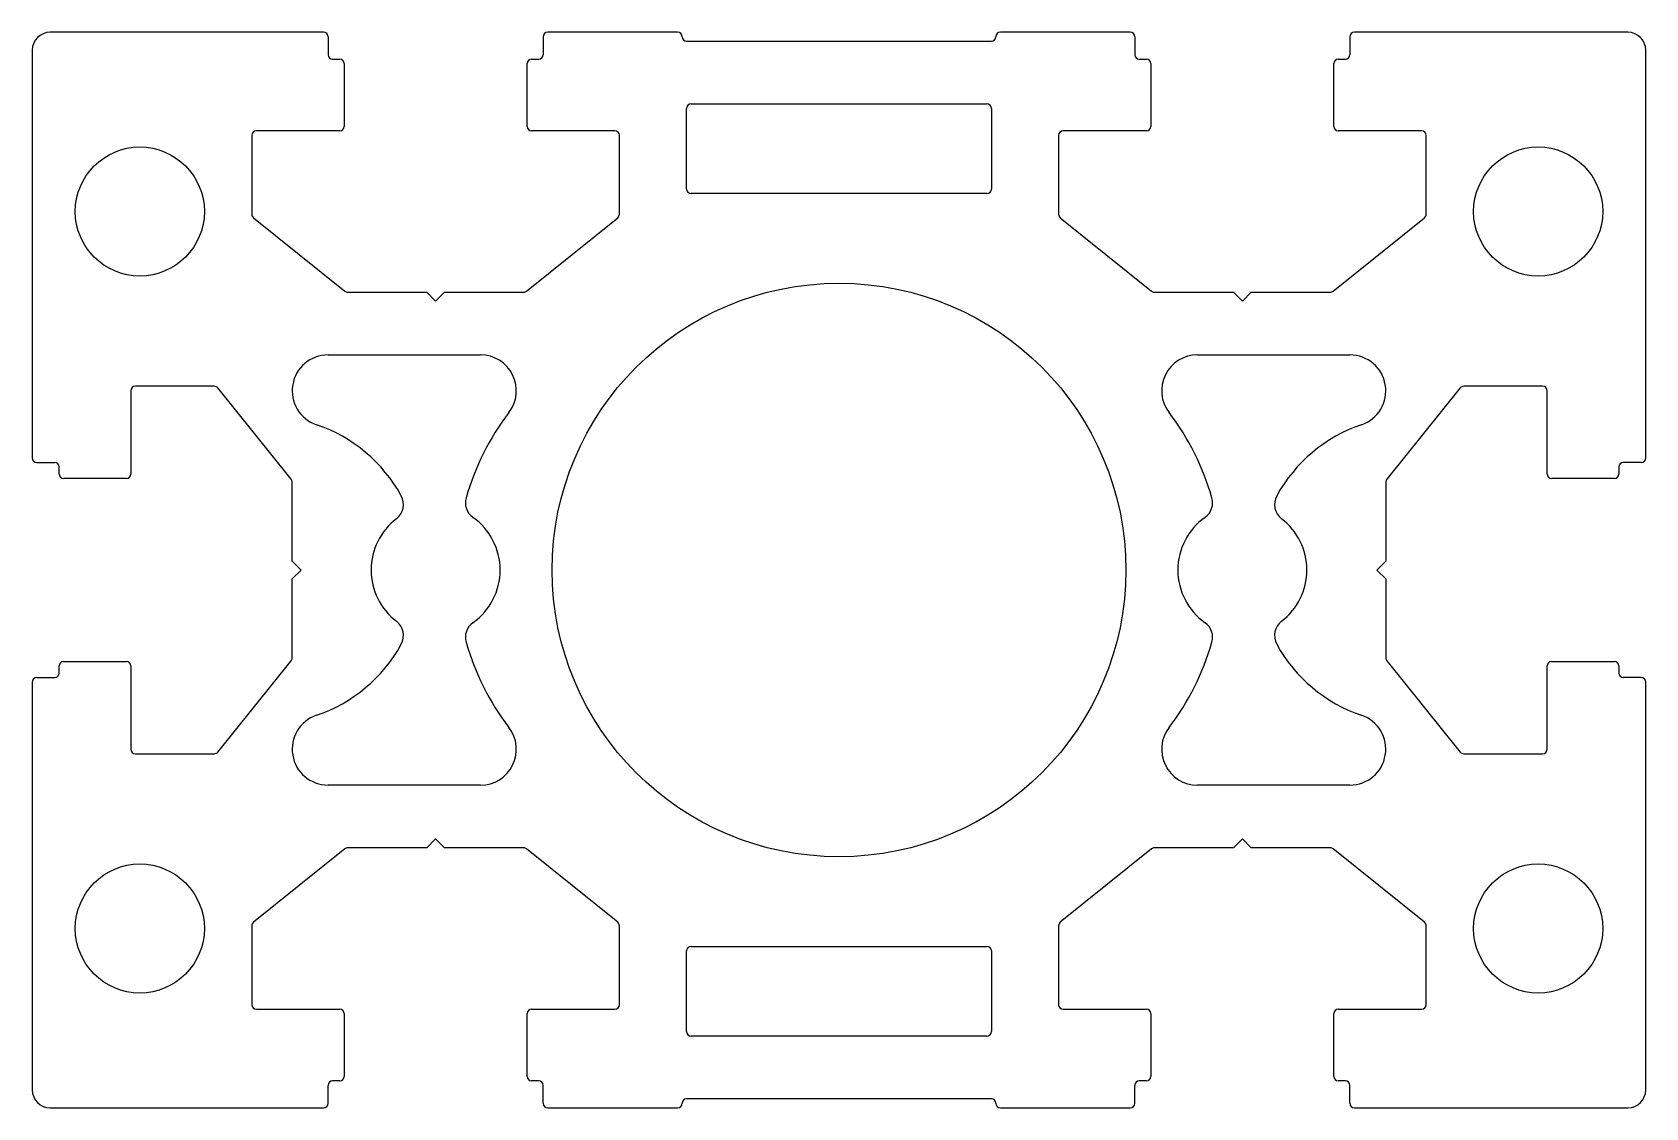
# Model space of a CAD drawing. Extents: x 2609.2 to 2699.2, y 2019.7 to 2079.7.
import ezdxf

# ---------------------------------------------------------------- set-up
doc = ezdxf.new("R2010")
doc.units = 0
doc.layers.get('0').update_dxf_attribs({"linetype": 'CONTINUOUS'})

msp = doc.modelspace()

# ---------------------------------------------------------------- linework, layer by layer
for p, q in [((2625.403, 2079.734), (2610.153, 2079.734)), ((2625.653, 2079.484), (2625.653, 2078.484)), ((2637.653, 2079.484), (2637.653, 2078.484)), ((2645.153, 2079.734), (2637.903, 2079.734)), ((2645.653, 2079.234), (2662.653, 2079.234)), ((2670.403, 2079.734), (2663.153, 2079.734)), ((2670.653, 2079.484), (2670.653, 2078.484)), ((2682.653, 2079.484), (2682.653, 2078.484)), ((2698.153, 2079.734), (2682.903, 2079.734)), ((2609.153, 2078.734), (2609.153, 2055.984)), ((2625.903, 2078.234), (2626.303, 2078.234)), ((2637.003, 2078.234), (2637.403, 2078.234)), ((2670.903, 2078.234), (2671.303, 2078.234)), ((2682.003, 2078.234), (2682.403, 2078.234)), ((2699.153, 2055.984), (2699.153, 2078.734)), ((2626.553, 2077.984), (2626.553, 2074.484)), ((2636.753, 2074.484), (2636.753, 2077.984)), ((2671.553, 2077.984), (2671.553, 2074.484)), ((2681.753, 2074.484), (2681.753, 2077.984)), ((2645.653, 2070.984), (2645.653, 2075.484)), ((2645.903, 2075.734), (2662.403, 2075.734)), ((2662.653, 2075.484), (2662.653, 2070.984)), ((2621.403, 2073.984), (2621.403, 2069.584)), ((2626.303, 2074.234), (2621.653, 2074.234)), ((2641.653, 2074.234), (2637.003, 2074.234)), ((2641.903, 2069.584), (2641.903, 2073.984)), ((2666.403, 2073.984), (2666.403, 2069.584)), ((2671.303, 2074.234), (2666.653, 2074.234)), ((2686.653, 2074.234), (2682.003, 2074.234)), ((2686.903, 2069.584), (2686.903, 2073.984)), ((2662.403, 2070.734), (2645.903, 2070.734)), ((2621.496, 2069.389), (2626.584, 2065.29)), ((2636.722, 2065.29), (2641.81, 2069.389)), ((2666.496, 2069.389), (2671.584, 2065.29)), ((2681.722, 2065.29), (2686.81, 2069.389)), ((2626.741, 2065.234), (2631.153, 2065.234)), ((2631.153, 2065.234), (2631.653, 2064.734)), ((2631.653, 2064.734), (2632.153, 2065.234)), ((2632.153, 2065.234), (2636.565, 2065.234)), ((2671.741, 2065.234), (2676.153, 2065.234)), ((2676.153, 2065.234), (2676.653, 2064.734)), ((2676.653, 2064.734), (2677.153, 2065.234)), ((2677.153, 2065.234), (2681.565, 2065.234)), ((2625.653, 2061.734), (2634.153, 2061.734)), ((2674.153, 2061.734), (2682.653, 2061.734)), ((2614.653, 2059.734), (2614.653, 2055.084)), ((2619.304, 2059.984), (2614.903, 2059.984)), ((2623.598, 2054.803), (2619.498, 2059.891)), ((2688.808, 2059.891), (2684.708, 2054.803)), ((2693.403, 2059.984), (2689.003, 2059.984)), ((2693.653, 2055.084), (2693.653, 2059.734)), ((2609.403, 2055.734), (2610.403, 2055.734)), ((2698.903, 2055.734), (2697.903, 2055.734)), ((2610.653, 2055.084), (2610.653, 2055.484)), ((2614.403, 2054.834), (2610.903, 2054.834)), ((2697.403, 2054.834), (2693.903, 2054.834)), ((2697.653, 2055.484), (2697.653, 2055.084)), ((2623.653, 2050.234), (2623.653, 2054.646)), ((2684.653, 2054.646), (2684.653, 2050.234)), ((2624.153, 2049.734), (2623.653, 2050.234)), ((2684.653, 2050.234), (2684.153, 2049.734)), ((2623.653, 2049.234), (2624.153, 2049.734)), ((2684.153, 2049.734), (2684.653, 2049.234)), ((2623.653, 2044.823), (2623.653, 2049.234)), ((2684.653, 2049.234), (2684.653, 2044.823)), ((2610.653, 2043.984), (2610.653, 2044.384)), ((2610.903, 2044.634), (2614.403, 2044.634)), ((2614.653, 2044.384), (2614.653, 2039.734)), ((2619.498, 2039.578), (2623.598, 2044.666)), ((2684.708, 2044.666), (2688.808, 2039.578)), ((2693.653, 2039.734), (2693.653, 2044.384)), ((2693.903, 2044.634), (2697.403, 2044.634)), ((2697.653, 2044.384), (2697.653, 2043.984)), ((2609.153, 2043.484), (2609.153, 2020.734)), ((2609.403, 2043.734), (2610.403, 2043.734)), ((2698.903, 2043.734), (2697.903, 2043.734)), ((2699.153, 2020.734), (2699.153, 2043.484)), ((2614.903, 2039.484), (2619.304, 2039.484)), ((2689.003, 2039.484), (2693.403, 2039.484)), ((2634.153, 2037.734), (2625.653, 2037.734)), ((2682.653, 2037.734), (2674.153, 2037.734)), ((2626.584, 2034.179), (2621.496, 2030.08)), ((2631.153, 2034.234), (2626.741, 2034.234)), ((2631.653, 2034.734), (2631.153, 2034.234)), ((2632.153, 2034.234), (2631.653, 2034.734)), ((2636.565, 2034.234), (2632.153, 2034.234)), ((2641.81, 2030.08), (2636.722, 2034.179)), ((2671.584, 2034.179), (2666.496, 2030.08)), ((2676.153, 2034.234), (2671.741, 2034.234)), ((2676.653, 2034.734), (2676.153, 2034.234)), ((2677.153, 2034.234), (2676.653, 2034.734)), ((2681.565, 2034.234), (2677.153, 2034.234)), ((2686.81, 2030.08), (2681.722, 2034.179)), ((2621.403, 2029.885), (2621.403, 2025.484)), ((2641.903, 2025.484), (2641.903, 2029.885)), ((2666.403, 2029.885), (2666.403, 2025.484)), ((2686.903, 2025.484), (2686.903, 2029.885)), ((2645.903, 2028.734), (2662.403, 2028.734)), ((2645.653, 2023.984), (2645.653, 2028.484)), ((2662.653, 2028.484), (2662.653, 2023.984)), ((2621.653, 2025.234), (2626.303, 2025.234)), ((2637.003, 2025.234), (2641.653, 2025.234)), ((2666.653, 2025.234), (2671.303, 2025.234)), ((2682.003, 2025.234), (2686.653, 2025.234)), ((2626.553, 2024.984), (2626.553, 2021.484)), ((2636.753, 2021.484), (2636.753, 2024.984)), ((2671.553, 2024.984), (2671.553, 2021.484)), ((2681.753, 2021.484), (2681.753, 2024.984)), ((2662.403, 2023.734), (2645.903, 2023.734)), ((2625.653, 2019.984), (2625.653, 2020.984)), ((2626.303, 2021.234), (2625.903, 2021.234)), ((2637.403, 2021.234), (2637.003, 2021.234)), ((2637.653, 2019.984), (2637.653, 2020.984)), ((2670.653, 2019.984), (2670.653, 2020.984)), ((2671.303, 2021.234), (2670.903, 2021.234)), ((2682.403, 2021.234), (2682.003, 2021.234)), ((2682.653, 2019.984), (2682.653, 2020.984)), ((2610.153, 2019.734), (2625.403, 2019.734)), ((2637.903, 2019.734), (2645.153, 2019.734)), ((2662.653, 2020.234), (2645.653, 2020.234)), ((2663.153, 2019.734), (2670.403, 2019.734)), ((2682.903, 2019.734), (2698.153, 2019.734))]:
    msp.add_line(p, q)
for centre, radius in [((2615.153, 2069.734), 3.6), ((2693.153, 2069.734), 3.6), ((2654.153, 2049.734), 16), ((2615.153, 2029.734), 3.6), ((2693.153, 2029.734), 3.6)]:
    msp.add_circle(centre, radius)
for centre, radius, start, end in [((2610.153, 2078.734), 1, 90, 180), ((2625.403, 2079.484), 0.25, 0, 90), ((2637.903, 2079.484), 0.25, 90, 180), ((2645.153, 2079.484), 0.25, 0, 90), ((2645.653, 2079.484), 0.25, 180, 270), ((2662.653, 2079.484), 0.25, 270, 360), ((2663.153, 2079.484), 0.25, 90, 180), ((2670.403, 2079.484), 0.25, 0, 90), ((2682.903, 2079.484), 0.25, 90, 180), ((2698.153, 2078.734), 1, 0, 90), ((2625.903, 2078.484), 0.25, 180, 270), ((2626.303, 2077.984), 0.25, 0, 90), ((2637.003, 2077.984), 0.25, 90, 180), ((2637.403, 2078.484), 0.25, 270, 360), ((2670.903, 2078.484), 0.25, 180, 270), ((2671.303, 2077.984), 0.25, 0, 90), ((2682.003, 2077.984), 0.25, 90, 180), ((2682.403, 2078.484), 0.25, 270, 360), ((2645.903, 2075.484), 0.25, 90, 180), ((2662.403, 2075.484), 0.25, 0, 90), ((2621.653, 2073.984), 0.25, 90, 180), ((2626.303, 2074.484), 0.25, 270, 360), ((2637.003, 2074.484), 0.25, 180, 270), ((2641.653, 2073.984), 0.25, 0, 90), ((2666.653, 2073.984), 0.25, 90, 180), ((2671.303, 2074.484), 0.25, 270, 360), ((2682.003, 2074.484), 0.25, 180, 270), ((2686.653, 2073.984), 0.25, 0, 90), ((2645.903, 2070.984), 0.25, 180, 270), ((2662.403, 2070.984), 0.25, 270, 360), ((2621.653, 2069.584), 0.25, 180, 231.14178), ((2641.653, 2069.584), 0.25, 308.85822, 0), ((2666.653, 2069.584), 0.25, 180, 231.14178), ((2686.653, 2069.584), 0.25, 308.85822, 0), ((2626.741, 2065.484), 0.25, 231.14178, 270), ((2636.565, 2065.484), 0.25, 270, 308.85822), ((2671.741, 2065.484), 0.25, 231.14178, 270), ((2681.565, 2065.484), 0.25, 270, 308.85822), ((2625.653, 2059.734), 2, 90, 251.12659), ((2634.153, 2059.734), 2, 322.71152, 90), ((2674.153, 2059.734), 2, 90, 217.28848), ((2682.653, 2059.734), 2, 288.87341, 90), ((2614.903, 2059.734), 0.25, 90, 180), ((2619.304, 2059.734), 0.25, 38.85822, 90), ((2689.003, 2059.734), 0.25, 90, 141.14178), ((2693.403, 2059.734), 0.25, 0, 90), ((2647.285, 2049.734), 14.506, 142.71152, 163.8618), ((2661.021, 2049.734), 14.506, 16.1382, 37.28848), ((2622.234, 2049.734), 8.568, 28.88493, 71.12659), ((2686.072, 2049.734), 8.568, 108.87341, 151.11507), ((2609.403, 2055.984), 0.25, 180, 270), ((2610.403, 2055.484), 0.25, 0, 90), ((2697.903, 2055.484), 0.25, 90, 180), ((2698.903, 2055.984), 0.25, 270, 360), ((2610.903, 2055.084), 0.25, 180, 270), ((2614.403, 2055.084), 0.25, 270, 360), ((2623.403, 2054.646), 0.25, 0, 38.85822), ((2684.903, 2054.646), 0.25, 141.14178, 180), ((2693.903, 2055.084), 0.25, 180, 270), ((2697.403, 2055.084), 0.25, 270, 360), ((2628.861, 2053.39), 1, 307.36874, 28.88493), ((2679.445, 2053.39), 1, 151.11507, 232.63126), ((2634.311, 2053.489), 1, 163.8618, 234.69825), ((2673.995, 2053.489), 1, 305.30175, 16.1382), ((2631.653, 2049.734), 3.6, 127.36874, 232.63126), ((2631.653, 2049.734), 3.6, 305.30175, 54.69825), ((2676.653, 2049.734), 3.6, 125.30175, 234.69825), ((2676.653, 2049.734), 3.6, 307.36874, 52.63126), ((2628.861, 2046.079), 1, 331.11507, 52.63126), ((2634.311, 2045.98), 1, 125.30175, 196.1382), ((2673.995, 2045.98), 1, 343.8618, 54.69825), ((2679.445, 2046.079), 1, 127.36874, 208.88493), ((2647.285, 2049.734), 14.506, 196.1382, 217.28848), ((2661.021, 2049.734), 14.506, 322.71152, 343.8618), ((2623.403, 2044.823), 0.25, 321.14178, 0), ((2622.234, 2049.734), 8.568, 288.87341, 331.11507), ((2686.072, 2049.734), 8.568, 208.88493, 251.12659), ((2684.903, 2044.823), 0.25, 180, 218.85822), ((2610.403, 2043.984), 0.25, 270, 360), ((2610.903, 2044.384), 0.25, 90, 180), ((2614.403, 2044.384), 0.25, 0, 90), ((2693.903, 2044.384), 0.25, 90, 180), ((2697.403, 2044.384), 0.25, 0, 90), ((2697.903, 2043.984), 0.25, 180, 270), ((2609.403, 2043.484), 0.25, 90, 180), ((2698.903, 2043.484), 0.25, 0, 90), ((2625.653, 2039.734), 2, 108.87341, 270), ((2682.653, 2039.734), 2, 270, 71.12659), ((2634.153, 2039.734), 2, 270, 37.28848), ((2674.153, 2039.734), 2, 142.71152, 270), ((2614.903, 2039.734), 0.25, 180, 270), ((2619.304, 2039.734), 0.25, 270, 321.14178), ((2689.003, 2039.734), 0.25, 218.85822, 270), ((2693.403, 2039.734), 0.25, 270, 360), ((2626.741, 2033.984), 0.25, 90, 128.85822), ((2636.565, 2033.984), 0.25, 51.14178, 90), ((2671.741, 2033.984), 0.25, 90, 128.85822), ((2681.565, 2033.984), 0.25, 51.14178, 90), ((2621.653, 2029.885), 0.25, 128.85822, 180), ((2641.653, 2029.885), 0.25, 0, 51.14178), ((2666.653, 2029.885), 0.25, 128.85822, 180), ((2686.653, 2029.885), 0.25, 0, 51.14178), ((2645.903, 2028.484), 0.25, 90, 180), ((2662.403, 2028.484), 0.25, 0, 90), ((2621.653, 2025.484), 0.25, 180, 270), ((2626.303, 2024.984), 0.25, 0, 90), ((2637.003, 2024.984), 0.25, 90, 180), ((2641.653, 2025.484), 0.25, 270, 360), ((2666.653, 2025.484), 0.25, 180, 270), ((2671.303, 2024.984), 0.25, 0, 90), ((2682.003, 2024.984), 0.25, 90, 180), ((2686.653, 2025.484), 0.25, 270, 360), ((2645.903, 2023.984), 0.25, 180, 270), ((2662.403, 2023.984), 0.25, 270, 360), ((2626.303, 2021.484), 0.25, 270, 360), ((2637.003, 2021.484), 0.25, 180, 270), ((2671.303, 2021.484), 0.25, 270, 360), ((2682.003, 2021.484), 0.25, 180, 270), ((2610.153, 2020.734), 1, 180, 270), ((2625.903, 2020.984), 0.25, 90, 180), ((2637.403, 2020.984), 0.25, 0, 90), ((2670.903, 2020.984), 0.25, 90, 180), ((2682.403, 2020.984), 0.25, 0, 90), ((2698.153, 2020.734), 1, 270, 0), ((2625.403, 2019.984), 0.25, 270, 360), ((2637.903, 2019.984), 0.25, 180, 270), ((2645.153, 2019.984), 0.25, 270, 360), ((2645.653, 2019.984), 0.25, 90, 180), ((2662.653, 2019.984), 0.25, 0, 90), ((2663.153, 2019.984), 0.25, 180, 270), ((2670.403, 2019.984), 0.25, 270, 360), ((2682.903, 2019.984), 0.25, 180, 270)]:
    msp.add_arc(centre, radius, start, end)

doc.saveas('drawing.dxf')
